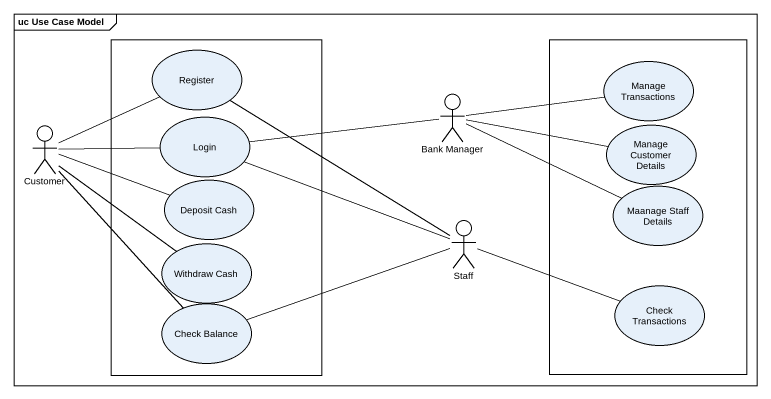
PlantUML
@startuml
mainframe uc Use Case Model
rectangle " " as rectangle1 {
  usecase Register
  usecase Login
  usecase "Deposit Cash" as Deposit_Cash
  usecase "Withdraw Cash" as Withdraw_Cash
  usecase "Check Balance" as Check_Balance
}
rectangle " " as rectangle2 {
  usecase "Manage Transactions" as Manage_Transactions
  usecase "Manage Customer Details" as Manage_Customer_Details
  usecase "Maanage Staff Details" as Maanage_Staff_Details
  usecase "Check Transactions" as Check_Transactions
}
actor "Bank Manager" as Bank_Manager
actor Customer
actor Staff
Bank_Manager -right- Manage_Transactions
Bank_Manager -left- Login
Bank_Manager -right- Manage_Customer_Details
Bank_Manager -right- Maanage_Staff_Details
Customer -right- Register
Customer -right- Login
Customer -right- Deposit_Cash
Customer -- Withdraw_Cash
Customer -- Check_Balance
Staff -up- Register
Staff -left- Login
Staff -right- Check_Transactions
Staff -left- Check_Balance
@enduml
